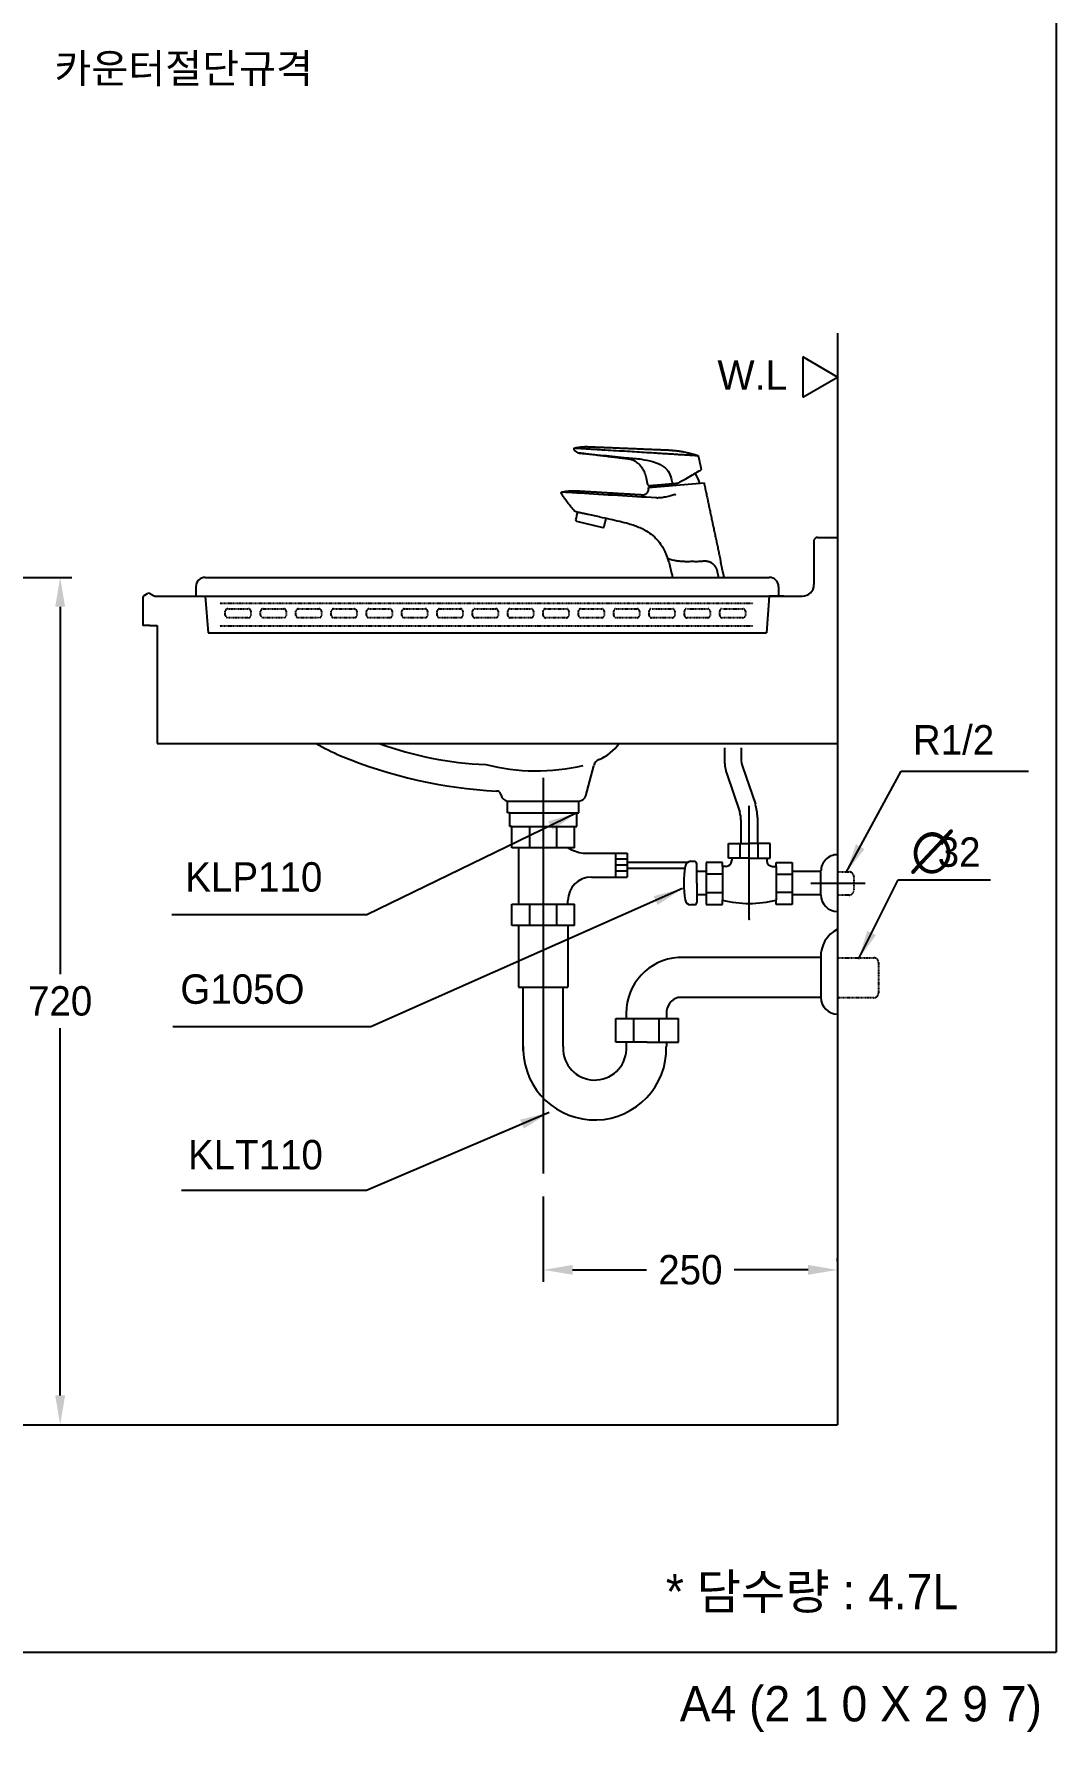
# Model space of a CAD drawing. Header units: millimetres. Extents: x 0 to 4460, y -80 to 3036.
# Drawn here: x 1292 to 2160, y -68 to 1375 of the extents above; entities that cross this region are included whole.
import ezdxf
from ezdxf.enums import TextEntityAlignment as Align
from ezdxf.lldxf.tags import DXFTag

# ---------------------------------------------------------------- set-up
doc = ezdxf.new("R2010")
doc.units = ezdxf.units.MM
doc.header["$LTSCALE"] = 0.5
doc.header["$MEASUREMENT"] = 0
doc.linetypes.add('DASHED2', pattern=[0.375, 0.25, -0.125])
for name, color, linetype in [('TEXT', 7, 'Continuous'), ('내부선 및 부속', 4, 'Continuous'), ('도각라인', 7, 'Continuous'), ('외형선', 3, 'Continuous'), ('점선', 6, 'DASHED2'), ('중심선', 1, 'DASHED'), ('치수선', 7, 'Continuous')]:
    doc.layers.add(name, color=color, linetype=linetype)
doc.styles.add('____', font='')
doc.styles.add('타이틀', font='H2GTRM.TTF', dxfattribs={"height": 25})
doc.styles.get('____').set_extended_font_data('굴림')
tags = doc.linetypes.add('DASHDOT', pattern=[70, 31, -13, 13, -13]).pattern_tags.tags
tags[10:11] = [DXFTag(74, 4), DXFTag(75, 0), DXFTag(340, '0'), DXFTag(46, 0.0), DXFTag(50, 0.0), DXFTag(44, 0.0), DXFTag(45, 0.0)]
tags[8:9] = [DXFTag(74, 4), DXFTag(75, 0), DXFTag(340, '0'), DXFTag(46, 0.0), DXFTag(50, 0.0), DXFTag(44, 0.0), DXFTag(45, 0.0)]
tags[6:7] = [DXFTag(74, 4), DXFTag(75, 0), DXFTag(340, '0'), DXFTag(46, 0.0), DXFTag(50, 0.0), DXFTag(44, 0.0), DXFTag(45, 0.0)]
tags[4:5] = [DXFTag(74, 4), DXFTag(75, 0), DXFTag(340, '0'), DXFTag(46, 0.0), DXFTag(50, 0.0), DXFTag(44, 0.0), DXFTag(45, 0.0)]
tags = doc.linetypes.add('DASHED', pattern=[25.72, 12.86, -12.86]).pattern_tags.tags
tags[6:7] = [DXFTag(74, 4), DXFTag(75, 0), DXFTag(340, '0'), DXFTag(46, 0.0), DXFTag(50, 0.0), DXFTag(44, 0.0), DXFTag(45, 0.0)]
tags[4:5] = [DXFTag(74, 4), DXFTag(75, 0), DXFTag(340, '0'), DXFTag(46, 0.0), DXFTag(50, 0.0), DXFTag(44, 0.0), DXFTag(45, 0.0)]
doc.dimstyles.new('MSADIM', dxfattribs={"dimtxt": 35, "dimasz": 25, "dimexe": 10, "dimexo": 7.5, "dimgap": 0.09, "dimtad": 0, "dimtoh": 1, "dimdec": 0, "dimzin": 1, "dimdsep": 46, "dimtxsty": '____', "dimcen": 11.25, "dimadec": 0, "dimazin": 0, "dimtfac": 1, "dimtdec": 4, "dimtix": 1, "dimtmove": 0, "dimatfit": 3, "dimfxl": 1, "dimtolj": 1, "dimtzin": 1, "dimarcsym": 0})

# ---------------------------------------------------------------- blocks, each defined once
blk = doc.blocks.new('*D9')
at = {"layer": '치수선', "color": 0, "linetype": 'Continuous', "lineweight": -2, "transparency": 16777216}
for p, q in [((1724.4, 387.3), (1724.4, 314.8)), ((1974.4, 332.3), (1974.4, 334.8)), ((1749.4, 324.8), (1812.1, 324.8)), ((1949.4, 324.8), (1886.7, 324.8))]:
    blk.add_line(p, q, dxfattribs=at)
at = {"layer": '치수선', "color": 0, "linetype": 'Continuous', "transparency": 16777216}
for points in [[(1749.4, 329), (1749.4, 320.7), (1724.4, 324.8)], [(1949.4, 329), (1949.4, 320.7), (1974.4, 324.8)]]:
    blk.add_solid(points, dxfattribs=at)
at = {"layer": '치수선', "color": 0, "linetype": 'Continuous', "transparency": 16777216, "insert": (1849.4, 324.8), "char_height": 25, "attachment_point": 5, "style": '____'}
blk.add_mtext('\\A1;250', dxfattribs=at)
blk = doc.blocks.new('*D12')
at = {"layer": '치수선', "color": 0, "linetype": 'Continuous', "lineweight": -2, "transparency": 16777216}
for p, q in [((1111.6, 913.2), (1324.1, 913.2)), ((1314.1, 888.2), (1314.1, 576)), ((1314.1, 218.2), (1314.1, 530.3)), ((1321.6, 193.2), (1324.1, 193.2))]:
    blk.add_line(p, q, dxfattribs=at)
at = {"layer": '치수선', "color": 0, "linetype": 'Continuous', "transparency": 16777216}
for points in [[(1309.9, 888.2), (1318.3, 888.2), (1314.1, 913.2)], [(1309.9, 218.2), (1318.3, 218.2), (1314.1, 193.2)]]:
    blk.add_solid(points, dxfattribs=at)
at = {"layer": '치수선', "color": 0, "linetype": 'Continuous', "transparency": 16777216, "insert": (1314.1, 553.2), "char_height": 25, "attachment_point": 5, "style": '____'}
blk.add_mtext('\\A1;720', dxfattribs=at)

msp = doc.modelspace()

# ---------------------------------------------------------------- linework, layer by layer
at = {"layer": '내부선 및 부속', "linetype": 'Continuous'}
for p, q in [((1856.1, 1016.4), (1856.4, 1015.2)), ((1813.8, 989.5), (1861, 993.6)), ((1752.7, 961), (1775, 955.7)), ((1772.2, 964.6), (1762.6, 966.6)), ((1776.2, 956.4), (1777.9, 963.5)), ((1878.5, 768.4), (1878.5, 757.3)), ((1892.5, 768.4), (1892.5, 759)), ((1760.6, 727.6), (1767.4, 753.2)), ((1893.6, 752.5), (1904.6, 720.4)), ((1880.3, 746.4), (1891.4, 713.6)), ((1694.1, 713.2), (1694.1, 723.2)), ((1694.5, 723.2), (1754.8, 723.2)), ((1754.7, 713.2), (1754.7, 723.2)), ((1695.7, 713.2), (1694.1, 713.2)), ((1696, 701.4), (1696, 713.2)), ((1696, 713.2), (1753.1, 713.2)), ((1753.1, 701.4), (1753.1, 713.2)), ((1753.1, 713.2), (1754.7, 713.2)), ((1892.4, 707.2), (1892.4, 687)), ((1906.4, 709.3), (1906.4, 687)), ((1697.7, 701.4), (1696, 701.4)), ((1697.7, 683.4), (1697.7, 701.4)), ((1697.7, 701.4), (1751.1, 701.4)), ((1713, 683.4), (1713, 701.4)), ((1736, 683.4), (1736, 701.4)), ((1751.1, 701.4), (1753.1, 701.4)), ((1751.1, 683.4), (1751.1, 701.4)), ((1724.4, 683.4), (1697.7, 683.4)), ((1703.4, 683.4), (1703.4, 635.5)), ((1751.1, 683.4), (1724.4, 683.4)), ((1758.4, 678.9), (1785.8, 678.9)), ((1785.8, 678.9), (1795.8, 678.9)), ((1785.8, 678.9), (1785.8, 658.6)), ((1795.8, 678.9), (1795.8, 658.6)), ((1881.7, 687), (1899.4, 687)), ((1881.7, 674.7), (1881.7, 687)), ((1891.7, 674.7), (1891.7, 687)), ((1917.1, 687), (1899.4, 687)), ((1907.1, 674.7), (1907.1, 687)), ((1917.1, 674.7), (1917.1, 687)), ((1795.8, 673.7), (1785.8, 673.7)), ((1795.8, 668.7), (1785.8, 668.7)), ((1795.8, 663.7), (1785.8, 663.7)), ((1795.8, 671.2), (1847.4, 671.2)), ((1795.8, 671.2), (1841.7, 671.2)), ((1795.8, 666.2), (1845.3, 666.2)), ((1852.8, 671.9), (1849.9, 671.9)), ((1854.8, 653.4), (1854.8, 669.9)), ((1876.6, 671), (1862.9, 671)), ((1862.9, 671), (1862.9, 635.4)), ((1876.6, 667.6), (1876.6, 671)), ((1879.5, 667.6), (1876.6, 667.6)), ((1876.6, 667.6), (1876.6, 639.1)), ((1884.5, 674.7), (1881.7, 674.7)), ((1884.5, 674.7), (1884.5, 672.6)), ((1899.4, 674.7), (1884.5, 674.7)), ((1899.4, 674.7), (1914.3, 674.7)), ((1914.3, 674.7), (1917.1, 674.7)), ((1914.3, 674.7), (1914.3, 672.6)), ((1919.3, 667.6), (1922.3, 667.6)), ((1922.3, 667.6), (1922.3, 671)), ((1922.3, 671), (1935.9, 671)), ((1922.3, 667.6), (1922.3, 639.1)), ((1935.9, 671), (1935.9, 635.4)), ((1765.4, 658.6), (1785.8, 658.6)), ((1785.8, 658.6), (1795.8, 658.6)), ((1862.9, 663.4), (1854.8, 663.4)), ((1854.8, 653.4), (1854.8, 637)), ((1876.6, 661), (1862.9, 661)), ((1922.3, 661), (1935.9, 661)), ((1960.3, 663.4), (1935.9, 663.4)), ((1960.3, 643.4), (1960.3, 663.4)), ((1697.7, 617.5), (1697.7, 635.5)), ((1697.7, 635.5), (1751.1, 635.5)), ((1713, 617.5), (1713, 635.5)), ((1736, 617.5), (1736, 635.5)), ((1745.4, 635.5), (1745.4, 638.6)), ((1751.1, 617.5), (1751.1, 635.5)), ((1852.8, 635), (1849.9, 635)), ((1862.9, 643.4), (1854.8, 643.4)), ((1862.9, 645.4), (1876.6, 645.4)), ((1862.9, 635.4), (1876.6, 635.4)), ((1876.6, 635.4), (1876.6, 639.1)), ((1935.9, 645.4), (1922.3, 645.4)), ((1922.3, 635.4), (1922.3, 639.1)), ((1935.9, 635.4), (1922.3, 635.4)), ((1960.3, 643.4), (1935.9, 643.4)), ((1724.4, 617.5), (1697.7, 617.5)), ((1703.4, 617.5), (1703.4, 565.1)), ((1751.1, 617.5), (1724.4, 617.5)), ((1745.4, 617.5), (1745.4, 565.1)), ((1960.3, 590.2), (1839, 590.2)), ((1960.3, 590.2), (1960.3, 556.2)), ((1703.4, 565.1), (1745.4, 565.1)), ((1707.4, 511.2), (1707.4, 565.1)), ((1741.4, 514.7), (1741.4, 565.1)), ((1960.3, 556.2), (1839, 556.2)), ((1786, 518.2), (1786, 538.5)), ((1786, 538.5), (1839.3, 538.5)), ((1795, 542.7), (1795, 538.5)), ((1801.3, 518.2), (1801.3, 538.5)), ((1823, 518.2), (1823, 538.5)), ((1829, 542.7), (1829, 538.5)), ((1839.3, 518.2), (1839.3, 538.5)), ((1707.4, 514.7), (1707.4, 511.2)), ((1741.4, 514.7), (1741.4, 511.2)), ((1812.7, 518.2), (1786, 518.2)), ((1795, 518.2), (1795, 514.7)), ((1812.7, 518.2), (1839.3, 518.2)), ((1829, 518.2), (1829, 514.7))]:
    msp.add_line(p, q, dxfattribs=at)
msp.add_lwpolyline([(1834.2, 913.2), (1878.1, 913.2)], dxfattribs=at)
for centre, radius, start, end in [((1756, 1024.5), 5.95, 209.02, 247.7126), ((1830.3, 986), 28, 14.996, 33.907), ((1845.3, 987.3), 28, 171.6463, 175.004), ((1752.9, 962), 1, 166.6114, 256.6114), ((1775.3, 956.6), 1, 256.6114, 346.6114), ((1645.8, 970.2), 228.6, 240.0311, 245.8611), ((1686.5, 1046.3), 292.3, 249.7199, 267.8552), ((1755.1, 797.2), 42.2, 293.4398, 323.6018), ((1707.1, 1137.8), 406.8, 247.6423, 266.8661), ((1718.8, 923.7), 174.9, 255.6847, 283.0958), ((1775.1, 751.2), 8, 113.4398, 165.1735), ((1912.5, 757.3), 34, 180, 198.702), ((1912.5, 759), 20, 180, 198.9521), ((1685, 728.1), 3.56, 2.3776, 93.1965), ((1694.5, 729.2), 6, 189.1287, 270), ((1754.8, 729.2), 6, 270, 345.1735), ((1872.4, 707.2), 20, 0, 18.702), ((1872.4, 709.3), 34, 360, 18.9521), ((1761.7, 709.2), 30.4, 237.76, 263.8147), ((1942.3, 653.4), 98.4, 171.6996, 188.3004), ((1849.9, 667), 4.96, 90, 172.4503), ((1852.8, 669.9), 2, 359.9486, 90), ((1879.5, 672.6), 5, 270, 359.9452), ((1919.3, 672.6), 5, 180.0274, 270), ((1974.4, 663.5), 14.1, 90, 180.0494), ((1765.4, 638.6), 20, 90, 180), ((1849.9, 640), 4.99, 188.1283, 270), ((1852.8, 637), 1.99, 270, 0.3005), ((1899.4, 729.2), 93, 255.7775, 284.2225), ((1974.4, 643.4), 14.1, 180.0247, 270), ((1985.9, 591.3), 25.7, 116.689, 182.6267), ((1842.1, 543.2), 47.1, 93.7486, 180.5991), ((1842.5, 543.1), 13.5, 104.9224, 181.9069), ((1974.4, 556.2), 14.1, 180, 270), ((1768.2, 513), 60.8, 181.6586, 1.6119), ((1768.2, 513), 26.9, 183.8246, 3.5849)]:
    msp.add_arc(centre, radius, start, end, dxfattribs=at)
for points, degree in [([(1750.6, 1022.6), (1750.5, 1022.8), (1750.7, 1023.1), (1751, 1023.2)], 3), ([(1750.8, 1021.6), (1750.7, 1021.9), (1750.6, 1022.2), (1750.6, 1022.6)], 3), ([(1795.7, 1013.8), (1774.7, 1016.4), (1753.7, 1019)], 2), ([(1763.2, 1024.2), (1796, 1022.9), (1828.8, 1021.5)], 2), ([(1828.8, 1021.5), (1830.5, 1021.5), (1832.3, 1021.3)], 2), ([(1856.4, 1015.2), (1857.4, 1010.3), (1858.5, 1005.3)], 2), ([(1813.3, 991.9), (1812.9, 993.8), (1812.5, 995.7)], 2), ([(1755.2, 986.6), (1781.9, 985), (1808.7, 983.4)], 2), ([(1813.9, 989.4), (1813.8, 989.4), (1813.8, 989.5)], 2), ([(1833.8, 994.4), (1833.8, 994.2), (1833.9, 994), (1833.9, 993.8)], 3), ([(1834.1, 992.8), (1834.6, 992.8), (1835, 992.9), (1835.5, 992.9)], 3), ([(1836.1, 983.6), (1836.4, 983.7), (1836.7, 983.8), (1837, 984)], 3), ([(1861, 993.6), (1868.1, 959.9), (1875.3, 926.2)], 2), ([(1753.5, 968.6), (1752.9, 966.5), (1752.4, 964.3), (1751.9, 962.2)], 3), ([(1772.2, 964.6), (1772.2, 964.6), (1772.2, 964.6), (1772.2, 964.6)], 3), ([(1829.7, 930.4), (1829.8, 930.3), (1829.8, 930.2), (1829.8, 930.1)], 3), ([(1857.8, 927), (1859.6, 927.1), (1861.4, 927.2)], 2), ([(1876.8, 919), (1875.8, 923.8), (1875.3, 926.3), (1875.3, 926.2)], 3), ([(1872.3, 917.8), (1872.6, 916.6), (1872.9, 915.1), (1873.2, 913.2)], 3), ([(1877, 918), (1877, 918.3), (1876.9, 918.6), (1876.8, 919)], 3), ([(1878.1, 913.2), (1877.6, 915.2), (1877.3, 916.8), (1877, 918)], 3)]:
    msp.add_open_spline(points, degree=degree, dxfattribs=at)
for points, degree, knots in [([(1751, 1023.2), (1751.9, 1023.4), (1754, 1023.7), (1757, 1024.1), (1760.1, 1024.3), (1762.2, 1024.3), (1763.2, 1024.2)], 3, [0, 0, 0, 0, 0.242264, 0.496486, 0.748832, 1, 1, 1, 1]), ([(1751, 1023.2), (1751.1, 1023.2), (1751.2, 1023.2), (1752, 1023.1), (1752.9, 1023), (1754.4, 1023), (1756.2, 1022.8), (1758.3, 1022.7), (1760.2, 1022.6), (1761.9, 1022.5), (1762.7, 1022.4), (1763.1, 1022.4)], 3, [-1, -1, -1, -1, -0.816905, -0.749406, -0.624879, -0.500216, -0.375433, -0.250669, -0.125856, -0.057798, 0, 0, 0, 0]), ([(1753.7, 1019), (1753.7, 1019), (1753.8, 1019), (1754.1, 1018.9), (1754.3, 1018.9), (1755, 1018.9), (1755.3, 1018.8), (1756.2, 1018.7), (1756.7, 1018.7), (1757.9, 1018.6), (1758.5, 1018.5), (1759.8, 1018.4), (1760.6, 1018.3), (1762.1, 1018.2), (1762.9, 1018.1), (1764.1, 1018), (1764.5, 1017.9), (1765, 1017.9), (1765.1, 1017.9), (1765.3, 1017.9), (1765.3, 1017.9), (1765.4, 1017.9)], 3, [-1, -1, -1, -1, -0.870037, -0.870037, -0.740074, -0.740074, -0.61011, -0.61011, -0.480147, -0.480147, -0.350184, -0.350184, -0.220221, -0.220221, -0.090258, -0.090258, -0.025276, -0.025276, -0.009031, -0.009031, 0, 0, 0, 0]), ([(1763.1, 1022.4), (1764.5, 1022.3), (1766.5, 1022.2), (1769.3, 1022), (1772.6, 1021.8), (1781.5, 1021.3), (1795.1, 1020.5), (1809.6, 1019.6), (1819.1, 1019), (1823.9, 1018.7), (1826.7, 1018.5), (1828, 1018.4), (1828.7, 1018.4)], 3, [-1, -1, -1, -1, -0.935718, -0.908163, -0.871426, -0.785712, -0.499999, -0.25, -0.125, -0.0625, -0.03125, 0, 0, 0, 0]), ([(1765.4, 1017.9), (1768.8, 1017.5), (1775.5, 1016.9), (1785.6, 1015.9), (1792.4, 1015.2), (1795.7, 1014.9)], 3, [0, 0, 0, 0, 0.333338, 0.666675, 1, 1, 1, 1]), ([(1795.7, 1014.9), (1799.8, 1014.5), (1807, 1013.9), (1816.4, 1012.1), (1822.9, 1009.7), (1826.6, 1007.4), (1828.1, 1006.1), (1828.5, 1005.7)], 3, [-1, -1, -1, -1, -0.646651, -0.370369, -0.170612, -0.047127, 0, 0, 0, 0]), ([(1812.5, 995.6), (1812.3, 996.5), (1811.9, 998.2), (1811.3, 1000.6), (1810.5, 1002.7), (1809.6, 1004.4), (1808.8, 1005.8), (1807.9, 1007), (1807.1, 1008.1), (1806.1, 1009.2), (1804.8, 1010.4), (1803.3, 1011.5), (1802, 1012.2), (1801, 1012.6), (1800.3, 1012.9), (1799.6, 1013.1), (1798.9, 1013.3), (1798.1, 1013.5), (1797, 1013.6), (1796.2, 1013.7), (1795.8, 1013.8)], 3, [0, 0, 0, 0, 0.098988, 0.19389, 0.277526, 0.350081, 0.411543, 0.462786, 0.512316, 0.563322, 0.632671, 0.704042, 0.772547, 0.800442, 0.827456, 0.853597, 0.880432, 0.911303, 0.949188, 1, 1, 1, 1]), ([(1828.7, 1018.4), (1829.4, 1018.4), (1830.7, 1018.3), (1832, 1018.2), (1832.7, 1018.2)], 3, [-1, -1, -1, -1, -0.499907, 0, 0, 0, 0]), ([(1832.3, 1021.3), (1832.8, 1021.3), (1833.7, 1021.2), (1835, 1021.1), (1836, 1021), (1836.8, 1021), (1837.4, 1020.9), (1838.1, 1020.8), (1839, 1020.7), (1840.3, 1020.5), (1842, 1020.2), (1844.1, 1019.8), (1846.6, 1019.3), (1849.4, 1018.6), (1852.5, 1017.8), (1854.7, 1017.1), (1855.8, 1016.7)], 3, [0, 0, 0, 0, 0.066324, 0.120303, 0.161936, 0.19121, 0.213303, 0.24286, 0.280781, 0.327083, 0.401911, 0.491798, 0.596903, 0.71746, 0.85379, 1, 1, 1, 1]), ([(1832.7, 1018.2), (1834, 1018.1), (1836.6, 1017.9), (1840.4, 1017.7), (1843.9, 1017.5), (1846.6, 1017.3), (1848.5, 1017.2), (1849.8, 1017.1), (1851, 1017), (1852.1, 1017), (1853.1, 1016.9), (1854, 1016.8), (1854.8, 1016.8), (1855.3, 1016.8), (1855.7, 1016.7), (1855.8, 1016.7), (1855.8, 1016.7)], 3, [-1, -1, -1, -1, -0.893049, -0.786039, -0.678958, -0.571796, -0.523652, -0.473496, -0.421331, -0.367157, -0.310974, -0.252783, -0.192588, -0.130388, -0.066191, 0, 0, 0, 0]), ([(1828.5, 1005.7), (1830, 1004.3), (1831.2, 1002.5), (1832.9, 998.6), (1833.3, 996.5), (1833.8, 994.4)], 3, [-1, -1, -1, -1, -0.5, -0.5, 0, 0, 0, 0]), ([(1842.2, 995.1), (1846.6, 997.6), (1850.6, 1000), (1856.4, 1003.3), (1858, 1004.3), (1858, 1004.3), (1858, 1004.3), (1858, 1004.3)], 3, [0, 0, 0, 0, 0.499822, 0.499822, 0.999643, 0.999643, 1, 1, 1, 1]), ([(1858.5, 1005.3), (1858.5, 1005.2), (1858.5, 1005), (1858.4, 1004.7), (1858.2, 1004.4), (1858.1, 1004.3), (1858, 1004.3)], 3, [0, 0, 0, 0, 0.243719, 0.499957, 0.756196, 1, 1, 1, 1]), ([(1739.8, 985), (1739.8, 985), (1739.8, 985.1), (1739.7, 985.2), (1739.7, 985.3), (1739.8, 985.4), (1739.8, 985.5), (1739.9, 985.6), (1740, 985.7), (1740.1, 985.7), (1740.1, 985.7)], 3, [0, 0, 0, 0, 0.113087, 0.235669, 0.365548, 0.499451, 0.633439, 0.763558, 0.886496, 1, 1, 1, 1]), ([(1751.1, 969.5), (1750, 970.7), (1747.9, 973.1), (1744.9, 976.9), (1742.1, 980.9), (1740.5, 983.6), (1739.8, 985)], 3, [0.0064167, 0.0064167, 0.0064167, 0.0064167, 0.2541613, 0.5071501, 0.7601537, 1, 1, 1, 1]), ([(1740.1, 985.7), (1740.9, 985.9), (1742.4, 986.2), (1744.9, 986.6), (1747.3, 986.7), (1749.5, 986.8), (1751.4, 986.8), (1753.4, 986.7), (1754.6, 986.6), (1755.3, 986.6)], 3, [0, 0, 0, 0, 0.148849, 0.319955, 0.491697, 0.619933, 0.747611, 0.874449, 1, 1, 1, 1]), ([(1755.1, 984.7), (1754.4, 984.8), (1753.2, 984.8), (1751.4, 985), (1749.9, 985.1), (1748.5, 985.2), (1747.3, 985.2), (1746.4, 985.3), (1745.5, 985.4), (1744.8, 985.4), (1744.3, 985.4), (1743.8, 985.5), (1742.2, 985.6), (1740.5, 985.7), (1740.1, 985.7), (1740.1, 985.7)], 3, [0, 0, 0, 0, 0.081006, 0.156185, 0.225546, 0.289067, 0.346802, 0.3988, 0.445071, 0.485616, 0.520438, 0.54955, 0.572966, 0.857459, 1, 1, 1, 1]), ([(1755.3, 984.7), (1755.2, 984.7), (1755.1, 984.7), (1755.1, 984.7), (1755.1, 984.7), (1755.1, 984.7)], 3, [0, 0, 0, 0, 0.999767, 0.999767, 1, 1, 1, 1]), ([(1820.1, 980.7), (1809.3, 981.4), (1787.7, 982.7), (1766.1, 984), (1755.3, 984.7)], 3, [0, 0, 0, 0, 0.5, 1, 1, 1, 1]), ([(1808.7, 983.4), (1809.1, 983.3), (1809.9, 983.4), (1811, 983.8), (1811.8, 984.2), (1812.5, 984.8), (1813.1, 985.5), (1813.7, 986.5), (1814, 987.6), (1814, 988.6), (1813.9, 989.1), (1813.9, 989.4)], 3, [0, 0, 0, 0, 0.144867, 0.272171, 0.373315, 0.448854, 0.546234, 0.675442, 0.830324, 0.914252, 1, 1, 1, 1]), ([(1813.3, 991.9), (1813.3, 991.8), (1813.4, 991.6), (1813.7, 991.3), (1814, 991.1), (1814.2, 991.1), (1814.4, 991.1)], 3, [-1, -1, -1, -1, -0.758226, -0.499714, -0.241202, 0, 0, 0, 0]), ([(1814.4, 991.1), (1814.4, 991.1), (1815.8, 991.2), (1817.3, 991.4), (1820, 991.6), (1822.7, 991.8), (1826.3, 992.1), (1830, 992.5), (1834.1, 992.8)], 2, [0, 0, 0, 0.245901, 0.245901, 0.497267, 0.497267, 0.748634, 0.748634, 1, 1, 1]), ([(1836.1, 983.7), (1835, 983.3), (1832.4, 982.4), (1828.4, 981.4), (1824.9, 980.8), (1822.5, 980.7), (1821.3, 980.6), (1820.7, 980.7), (1820.4, 980.7), (1820.2, 980.7), (1820.1, 980.7)], 3, [0, 0, 0, 0, 0.208992, 0.500591, 0.750177, 0.874804, 0.937336, 0.96871, 0.984433, 1, 1, 1, 1]), ([(1835.5, 992.9), (1836.1, 993), (1837.2, 993.1), (1839, 993.6), (1840.6, 994.2), (1841.7, 994.8), (1842.2, 995.1)], 3, [0, 0, 0, 0, 0.244603, 0.492043, 0.743475, 1, 1, 1, 1]), ([(1762.7, 966.6), (1762.3, 966.7), (1761.4, 966.8), (1760.1, 967.1), (1758.9, 967.4), (1757.7, 967.6), (1756.7, 967.9), (1755.8, 968.1), (1755.1, 968.2), (1753.4, 968.6), (1751.6, 969), (1751.1, 969.5)], 3, [0, 0, 0, 0, 0.124991, 0.269013, 0.407493, 0.542259, 0.672813, 0.797903, 0.919283, 1, 1.651201, 1.651201, 1.651201, 1.651201]), ([(1772.2, 964.6), (1775.2, 964), (1780.9, 962.8), (1789.2, 961), (1794.4, 959.6), (1796.9, 958.9)], 3, [0, 0, 0, 0, 0.36175, 0.695091, 1, 1, 1, 1]), ([(1796.9, 958.9), (1798.6, 958.4), (1801.8, 957.4), (1806.3, 955.6), (1811.2, 953.3), (1816.4, 950), (1821.4, 945.2), (1825.1, 940.2), (1827.3, 936.1), (1828.6, 933.2), (1829.4, 931.3), (1829.6, 930.7), (1829.7, 930.4)], 3, [0, 0, 0, 0, 0.092366, 0.175826, 0.250417, 0.375225, 0.499687, 0.623489, 0.749755, 0.835593, 0.918088, 1, 1, 1, 1]), ([(1829.8, 930.1), (1830.2, 929), (1831.2, 926.3), (1832.4, 921.8), (1833.4, 917.2), (1834, 914.4), (1834.2, 913.2)], 3, [0, 0, 0, 0, 0.19806, 0.499463, 0.791528, 1, 1, 1, 1]), ([(1829.8, 930.1), (1829.9, 930), (1830, 929.8), (1830.5, 929.4), (1831.5, 929), (1833, 928.5), (1835.2, 927.9), (1838.1, 927.3), (1841.5, 927), (1845, 926.8), (1847.4, 926.8), (1848.6, 926.8)], 3, [0, 0, 0, 0, 0.07066, 0.151527, 0.243089, 0.356524, 0.490845, 0.629728, 0.761682, 0.885412, 1, 1, 1, 1]), ([(1848.6, 926.8), (1849.4, 926.9), (1850.8, 926.9), (1853.2, 926.8), (1855.5, 926.8), (1857.1, 926.9), (1857.8, 927)], 3, [0, 0, 0, 0, 0.247722, 0.495314, 0.759498, 1, 1, 1, 1]), ([(1861.4, 927.2), (1862.4, 927.2), (1863.4, 927.1), (1864.4, 926.9), (1865.4, 926.6), (1867.3, 925.9), (1868.7, 924.5), (1871.4, 922), (1872.3, 917.8)], 2, [0, 0, 0, 0.125, 0.125, 0.25, 0.25, 0.5, 0.5, 1, 1, 1])]:
    msp.add_open_spline(points, degree=degree, knots=knots, dxfattribs=at)
for points, weights in [([(1855.8, 1016.7), (1856.1, 1016.6), (1856.1, 1016.4)], [1, 0.868014393837, 0.999999999522]), ([(1833.9, 993.8), (1834, 992.8), (1834.1, 992.8)], [0.9999853546, 0.712560162592, 0.999999994615])]:
    msp.add_rational_spline(points, weights, degree=2, dxfattribs=at)
msp.add_point((1899.4, 622.9), dxfattribs=at)
at = {"layer": '도각라인', "color": 7}
for p in [(2160, 3036), (0, 0)]:
    msp.add_line(p, (2160, 0), dxfattribs=at)
at = {"layer": '외형선', "linetype": 'Continuous'}
for p, q in [((1974.4, 1120.8), (1974.4, 193.2)), ((1974.4, 1083.4), (1944.9, 1100.5)), ((1944.9, 1100.5), (1944.9, 1066.4)), ((1944.9, 1066.4), (1974.4, 1083.4)), ((1954.4, 944.2), (1954.4, 907.2)), ((1957.4, 947.2), (1974.4, 947.2)), ((1437.4, 913.2), (1916.4, 913.2)), ((1384.4, 896), (1384.4, 872.2)), ((1385.4, 897.7), (1388.4, 899.5)), ((1390.4, 899.5), (1393.9, 897.5)), ((1395, 897.2), (1944.4, 897.2)), ((1418.7, 897.2), (1916.4, 897.2)), ((1429.4, 905.2), (1429.4, 897.2)), ((1437.4, 897.2), (1439.8, 866.2)), ((1916.4, 897.2), (1914.1, 866.2)), ((1928.7, 897.2), (1916.4, 897.2)), ((1924.4, 897.2), (1916.4, 897.2)), ((1924.4, 905.2), (1924.4, 897.2)), ((1390.4, 872.2), (1384.4, 872.2)), ((1390.4, 872.2), (1396.4, 872.2)), ((1396.4, 872.2), (1396.4, 772.2)), ((1439.8, 866.2), (1914.1, 866.2)), ((1396.4, 772.2), (1411.4, 772.2)), ((1396.4, 772.2), (1974.4, 772.2)), ((1974.4, 677.6), (1974.4, 629.3)), ((61.3, 193.2), (1974.4, 193.2))]:
    msp.add_line(p, q, dxfattribs=at)
for centre, radius, start, end in [((1957.4, 944.2), 3, 90, 180), ((1437.4, 905.2), 8, 90, 180), ((1916.4, 905.2), 8, 0, 90), ((1386.4, 896), 2, 120.9638, 180), ((1389.4, 897.8), 2, 59.0362, 120.9638), ((1395, 899.2), 2, 239.0362, 270), ((1944.4, 907.2), 10, 270, 0)]:
    msp.add_arc(centre, radius, start, end, dxfattribs=at)
at = {"layer": '점선'}
for p, q in [((1449.7, 891.3), (1902.7, 891.3)), ((1454.4, 880.9), (1454.4, 884.6)), ((1456.4, 886.6), (1474.1, 886.6)), ((1476.1, 884.6), (1476.1, 880.9)), ((1484.4, 880.9), (1484.4, 884.6)), ((1486.4, 886.6), (1504.1, 886.6)), ((1506.1, 884.6), (1506.1, 880.9)), ((1514.4, 880.9), (1514.4, 884.6)), ((1516.4, 886.6), (1534.1, 886.6)), ((1536.1, 884.6), (1536.1, 880.9)), ((1544.4, 880.9), (1544.4, 884.6)), ((1546.4, 886.6), (1564.1, 886.6)), ((1566.1, 884.6), (1566.1, 880.9)), ((1574.4, 880.9), (1574.4, 884.6)), ((1576.4, 886.6), (1594.1, 886.6)), ((1596.1, 884.6), (1596.1, 880.9)), ((1604.4, 880.9), (1604.4, 884.6)), ((1606.4, 886.6), (1624.1, 886.6)), ((1626.1, 884.6), (1626.1, 880.9)), ((1634.4, 880.9), (1634.4, 884.6)), ((1636.4, 886.6), (1654.1, 886.6)), ((1656.1, 884.6), (1656.1, 880.9)), ((1664.4, 880.9), (1664.4, 884.6)), ((1666.4, 886.6), (1684.1, 886.6)), ((1686.1, 884.6), (1686.1, 880.9)), ((1694.4, 880.9), (1694.4, 884.6)), ((1696.4, 886.6), (1714.1, 886.6)), ((1716.1, 884.6), (1716.1, 880.9)), ((1724.4, 880.9), (1724.4, 884.6)), ((1726.4, 886.6), (1744.1, 886.6)), ((1746.1, 884.6), (1746.1, 880.9)), ((1754.4, 880.9), (1754.4, 884.6)), ((1756.4, 886.6), (1774.1, 886.6)), ((1776.1, 884.6), (1776.1, 880.9)), ((1784.4, 880.9), (1784.4, 884.6)), ((1786.4, 886.6), (1804.1, 886.6)), ((1806.1, 884.6), (1806.1, 880.9)), ((1814.4, 880.9), (1814.4, 884.6)), ((1816.4, 886.6), (1834.1, 886.6)), ((1836.1, 884.6), (1836.1, 880.9)), ((1844.4, 880.9), (1844.4, 884.6)), ((1846.4, 886.6), (1864.1, 886.6)), ((1866.1, 884.6), (1866.1, 880.9)), ((1874.4, 880.9), (1874.4, 884.6)), ((1876.4, 886.6), (1894.1, 886.6)), ((1896.1, 884.6), (1896.1, 880.9)), ((1449.7, 871.9), (1902.7, 871.9)), ((1474.1, 878.9), (1456.4, 878.9)), ((1504.1, 878.9), (1486.4, 878.9)), ((1534.1, 878.9), (1516.4, 878.9)), ((1564.1, 878.9), (1546.4, 878.9)), ((1594.1, 878.9), (1576.4, 878.9)), ((1624.1, 878.9), (1606.4, 878.9)), ((1654.1, 878.9), (1636.4, 878.9)), ((1684.1, 878.9), (1666.4, 878.9)), ((1714.1, 878.9), (1696.4, 878.9)), ((1744.1, 878.9), (1726.4, 878.9)), ((1774.1, 878.9), (1756.4, 878.9)), ((1804.1, 878.9), (1786.4, 878.9)), ((1834.1, 878.9), (1816.4, 878.9)), ((1864.1, 878.9), (1846.4, 878.9)), ((1894.1, 878.9), (1876.4, 878.9)), ((1974.4, 663), (1984.2, 663)), ((1988.2, 659), (1988.2, 647.3)), ((1984.2, 643.3), (1974.4, 643.3)), ((1974.4, 589.9), (2005.3, 589.9)), ((2009.3, 585.9), (2009.3, 560.1)), ((2005.3, 556.1), (1974.4, 556.1))]:
    msp.add_line(p, q, dxfattribs=at)
for centre, radius, start, end in [((1456.4, 884.6), 2, 90, 180), ((1456.4, 880.9), 2, 180, 270), ((1474.1, 884.6), 2, 0, 90), ((1474.1, 880.9), 2, 270, 0), ((1486.4, 884.6), 2, 90, 180), ((1486.4, 880.9), 2, 180, 270), ((1504.1, 884.6), 2, 0, 90), ((1504.1, 880.9), 2, 270, 0), ((1516.4, 884.6), 2, 90, 180), ((1516.4, 880.9), 2, 180, 270), ((1534.1, 884.6), 2, 0, 90), ((1534.1, 880.9), 2, 270, 0), ((1546.4, 884.6), 2, 90, 180), ((1546.4, 880.9), 2, 180, 270), ((1564.1, 884.6), 2, 0, 90), ((1564.1, 880.9), 2, 270, 0), ((1576.4, 884.6), 2, 90, 180), ((1576.4, 880.9), 2, 180, 270), ((1594.1, 884.6), 2, 0, 90), ((1594.1, 880.9), 2, 270, 0), ((1606.4, 884.6), 2, 90, 180), ((1606.4, 880.9), 2, 180, 270), ((1624.1, 884.6), 2, 0, 90), ((1624.1, 880.9), 2, 270, 0), ((1636.4, 884.6), 2, 90, 180), ((1636.4, 880.9), 2, 180, 270), ((1654.1, 884.6), 2, 0, 90), ((1654.1, 880.9), 2, 270, 0), ((1666.4, 884.6), 2, 90, 180), ((1666.4, 880.9), 2, 180, 270), ((1684.1, 884.6), 2, 0, 90), ((1684.1, 880.9), 2, 270, 0), ((1696.4, 884.6), 2, 90, 180), ((1696.4, 880.9), 2, 180, 270), ((1714.1, 884.6), 2, 0, 90), ((1714.1, 880.9), 2, 270, 0), ((1726.4, 884.6), 2, 90, 180), ((1726.4, 880.9), 2, 180, 270), ((1744.1, 884.6), 2, 0, 90), ((1744.1, 880.9), 2, 270, 0), ((1756.4, 884.6), 2, 90, 180), ((1756.4, 880.9), 2, 180, 270), ((1774.1, 884.6), 2, 0, 90), ((1774.1, 880.9), 2, 270, 0), ((1786.4, 884.6), 2, 90, 180), ((1786.4, 880.9), 2, 180, 270), ((1804.1, 884.6), 2, 0, 90), ((1804.1, 880.9), 2, 270, 0), ((1816.4, 884.6), 2, 90, 180), ((1816.4, 880.9), 2, 180, 270), ((1834.1, 884.6), 2, 0, 90), ((1834.1, 880.9), 2, 270, 0), ((1846.4, 884.6), 2, 90, 180), ((1846.4, 880.9), 2, 180, 270), ((1864.1, 884.6), 2, 0, 90), ((1864.1, 880.9), 2, 270, 0), ((1876.4, 884.6), 2, 90, 180), ((1876.4, 880.9), 2, 180, 270), ((1894.1, 884.6), 2, 0, 90), ((1894.1, 880.9), 2, 270, 0), ((1984.2, 659), 4, 359.9941, 90), ((1984.2, 647.3), 4.01, 270, 359.7793), ((2005.3, 585.9), 4, 0, 90), ((2005.3, 560.1), 4, 270, 0)]:
    msp.add_arc(centre, radius, start, end, dxfattribs=at)
at = {"layer": '중심선', "linetype": 'DASHDOT'}
for p, q in [((1899.4, 622.9), (1899.4, 719.2)), ((1997.9, 653.2), (1951.6, 653.2))]:
    msp.add_line(p, q, dxfattribs=at)
msp.add_lwpolyline([(1724.4, 742.9), (1724.4, 406.8)], dxfattribs=at)

# ---------------------------------------------------------------- texts
at = {"layer": 'TEXT', "style": '타이틀'}
msp.add_text('* 담수량 : 4.7L', height=30, dxfattribs=at).set_placement((1952.7, 51.5), align=Align.MIDDLE_CENTER)
msp.add_text('A4 (2 1 0 X 2 9 7)', height=30, dxfattribs=at).set_placement((2148, -43.8), align=Align.MIDDLE_RIGHT)
at = {"layer": 'TEXT', "char_height": 25, "attachment_point": 1, "line_spacing_factor": 0.963855, "style": '타이틀'}
for s, insert, width in [('\\pxqc;{\\fGulim|b0|i0|c129|p50;카운터절단규격}', (1214.9, 1358.2), 408.243), ('\\fﾱﾼﾸﾲ;W.L', (1872.4, 1097.6), 131.959), ('\\A1;R1/2', (2038.4, 787.7), 248.993), ('\\A1;KLP110', (1420.4, 671.2), 248.993), ('\\A1;G105O', (1416.2, 575.9), 248.993), ('\\A1;KLT110', (1422.7, 435.2), 248.993)]:
    msp.add_mtext(s, dxfattribs=dict(at, insert=insert, width=width))
at = {"layer": '치수선'}
for s, height, style, p in [('∅', 35, '____', (2037, 663.4)), ('32', 25, '타이틀', (2059.5, 667.3))]:
    msp.add_text(s, height=height, dxfattribs=dict(at, style=style)).set_placement(p)

# ---------------------------------------------------------------- dimensions: what is measured, and where the dimension line sits
at = {"layer": '치수선', "linetype": 'Continuous'}
dim = msp.add_linear_dim(base=(1314.1, 913.2), p1=(1314.1, 193.2), p2=(1104.1, 913.2), angle=90, dimstyle='MSADIM', override={"dimtxt": 25, "dimgap": 10, "dimtih": 1}, dxfattribs=at)
dim.commit()
dim.dimension.update_dxf_attribs({"geometry": '*D12', "text_midpoint": (1314.1, 553.2)})
dim = msp.add_linear_dim(base=(1974.4, 324.8), p1=(1724.4, 394.8), p2=(1974.4, 324.8), dimstyle='MSADIM', override={"dimtxt": 25, "dimgap": 10, "dimtih": 1}, dxfattribs=at)
dim.commit()
dim.dimension.update_dxf_attribs({"geometry": '*D9', "text_midpoint": (1849.4, 324.8)})

# ---------------------------------------------------------------- leaders
at = {"layer": '치수선'}
for points in [[(1981.7, 662.4), (2028.6, 748.5), (2136.5, 748.5)], [(1753.1, 713.2), (1574.5, 626.5), (1409, 626.5)], [(1992.2, 588.7), (2025.9, 656.3), (2104.2, 656.3)], [(1842.7, 648.8), (1578.1, 531.4), (1409.9, 531.4)], [(1729.4, 458.5), (1574.2, 392.2), (1417.1, 392.2)]]:
    msp.add_leader(points, dimstyle='MSADIM', dxfattribs=at)

doc.saveas('drawing.dxf')
